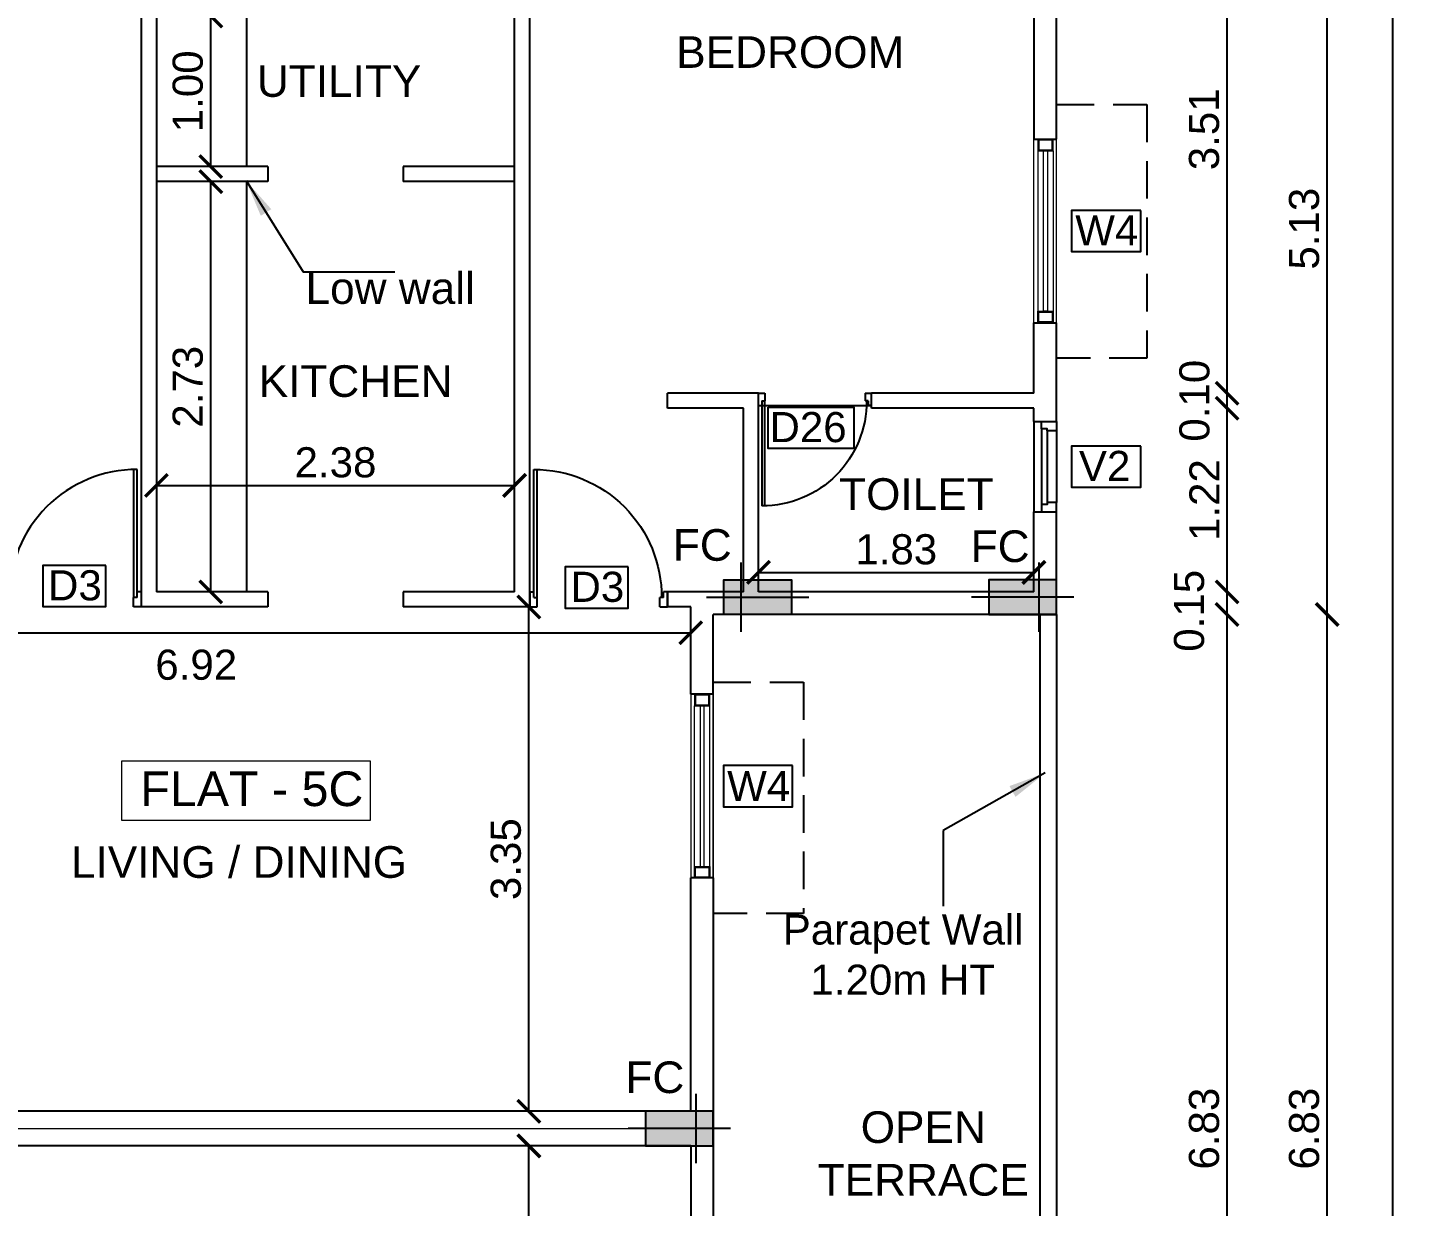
# Model space of a CAD drawing. Header units: metres. Extents: x 2130 to 3135, y 5414 to 5819.
# Drawn here: x 2925.13 to 2934.28, y 5621.61 to 5629.44 of the extents above; entities that cross this region are included whole.
import ezdxf
from ezdxf.enums import TextEntityAlignment as Align

# ---------------------------------------------------------------- set-up
doc = ezdxf.new("R2010")
doc.units = ezdxf.units.M
doc.header["$MEASUREMENT"] = 0
doc.header["$PDMODE"] = 34
doc.linetypes.add('HIDDEN', pattern=[0.375, 0.25, -0.125])
doc.layers.get('0').update_dxf_attribs({"lineweight": 18})
doc.layers.get('Defpoints').update_dxf_attribs({"lineweight": 18})
for name, color, linetype in [('col', 1, 'Continuous'), ('DIM', 8, 'Continuous'), ('JD', 3, 'Continuous'), ('WALL', 2, 'Continuous'), ('WIN', 5, 'Continuous')]:
    doc.layers.add(name, color=color, linetype=linetype)
for name, color, linetype, lineweight in [('flat name', 6, 'Continuous', 18), ('FURNITURE', 4, 'Continuous', 25), ('text', 7, 'Continuous', 25)]:
    doc.layers.add(name, color=color, linetype=linetype, lineweight=lineweight)
doc.styles.add('A1', font='arial.ttf')
doc.styles.add('R1', font='arial.ttf')
doc.dimstyles.new('DIM-CMDA', dxfattribs={"dimtxt": 0.2, "dimasz": 0.15, "dimexe": 0.05, "dimexo": 0.0625, "dimgap": 0.05, "dimtad": 1, "dimzin": 1, "dimdsep": 46, "dimtxsty": 'R1', "dimblk": 'ARCHTICK', "dimcen": 0.09, "dimse1": 1, "dimse2": 1, "dimclrd": 8, "dimclre": 8, "dimadec": 0, "dimazin": 0, "dimtm": 1e-09, "dimtfac": 1, "dimtofl": 0, "dimtmove": 2, "dimatfit": 3, "dimfxl": 0, "dimtolj": 1, "dimtzin": 0, "dimlwd": -1, "dimlwe": -1, "dimarcsym": 0})

# ---------------------------------------------------------------- blocks, each defined once
blk = doc.blocks.new('A$C451D3D78')
at = {"layer": 'WIN'}
for p, q in [((0.8515, 0.8873), (0, 0.8873)), ((0.8515, 0.8661), (0.0013, 0.8661)), ((0.8133, 0.915), (0.9133, 0.915)), ((0.8133, 0.915), (0.8133, 0.8881)), ((0.8515, 0.8881), (0.8133, 0.8881)), ((0.8515, 0.8881), (0.8515, 0.8642)), ((0.9133, 0.8642), (0.8515, 0.8642)), ((0.9133, 0.915), (0.9133, 0.8642)), ((0.8515, 0.0269), (0.8133, 0.0269)), ((0.8133, 0), (0.8133, 0.0269)), ((0.9133, 0.0508), (0.8515, 0.0508)), ((0.8515, 0.0269), (0.8515, 0.0508)), ((0.9133, 0.0508), (0.9133, 0)), ((0.8133, 0), (0.9133, 0))]:
    blk.add_line(p, q, dxfattribs=at)
blk.add_arc((0.8462, 0.8847), 0.8458, 179.82075, 270.35447, dxfattribs=at)
blk = doc.blocks.new('A$C43150011')
at = {"layer": 'WIN'}
for p, q in [((0.6667, 0.75), (0.7486, 0.75)), ((0.6667, 0.75), (0.6667, 0.7279)), ((0.7486, 0.7083), (0.7486, 0.75)), ((0.6979, 0.7279), (0.6667, 0.7279)), ((0.6979, 0.7279), (0.6979, 0.7083)), ((0.7486, 0.7083), (0.6979, 0.7083)), ((0.6979, 0.0227), (0, 0.0227)), ((0.6979, 0.0401), (0.0011, 0.0401)), ((0.6667, 0), (0.6667, 0.0221)), ((0.6979, 0.0221), (0.6667, 0.0221)), ((0.6667, 0), (0.7486, 0)), ((0.7486, 0.0417), (0.6979, 0.0417)), ((0.6979, 0.0221), (0.6979, 0.0417)), ((0.7486, 0), (0.7486, 0.0417))]:
    blk.add_line(p, q, dxfattribs=at)
blk.add_lwpolyline([(0.6667, 0), (0.6667, 0.75)], dxfattribs=at)
blk.add_arc((0.6936, 0.0249), 0.6933, 89.64553, 180.17925, dxfattribs=at)
blk = doc.blocks.new('A$C5D530010')
at = {"layer": 'WIN', "lineweight": 9}
blk.add_lwpolyline([(0.0635, 0.0766), (0.0635, 1.1434), (0.0889, 1.1434), (0.0889, 0.0766)], close=True, dxfattribs=at)
at = {"color": 7, "lineweight": 9}
for points in [[(0.0254, 1.22), (0.127, 1.22), (0.127, 1.1434), (0.0254, 1.1434)], [(0.0254, 0), (0.0254, 0.0766), (0.127, 0.0766), (0.127, 0)]]:
    blk.add_wipeout(points, dxfattribs=at).dxf.layer = 'WIN'
at = {"layer": 'WIN', "lineweight": 9}
for p, q in [((0, 0), (0, 1.22)), ((0.15, 0), (0.15, 1.22)), ((0.0254, 1.1434), (0.0254, 0.0766)), ((0.127, 1.1434), (0.127, 0.0766))]:
    blk.add_line(p, q, dxfattribs=at)
at = {"layer": 'WIN', "color": 7, "lineweight": 9}
for points in [[(0.0254, 1.22), (0.0254, 1.1434), (0.127, 1.1434), (0.127, 1.22), (0.0254, 1.22)], [(0.127, 0), (0.0254, 0), (0.0254, 0.0766), (0.127, 0.0766), (0.127, 0)]]:
    blk.add_lwpolyline(points, dxfattribs=at)
for points in [[(0.0315, 1.2139), (0.0315, 1.1495), (0.1209, 1.1495), (0.1209, 1.2139)], [(0.1209, 0.0061), (0.0315, 0.0061), (0.0315, 0.0705), (0.1209, 0.0705)]]:
    blk.add_lwpolyline(points, close=True, dxfattribs=at)
blk = doc.blocks.new('A$C1E3E09E3')
at = {"layer": 'WIN'}
for p, q in [((0, 0.6), (0, 0)), ((0.0499, 0.5505), (0.0499, 0.0495)), ((0.0875, 0.5375), (0.0875, 0.0625)), ((0.15, 0.5375), (0.15, 0.0625))]:
    blk.add_line(p, q, dxfattribs=at)
at = {"layer": 'WIN', "color": 9}
for points in [[(0.0499, 0.5505), (0.0499, 0.6), (0.15, 0.6), (0.15, 0.5375), (0.0875, 0.5375), (0.0875, 0.5505), (0.0499, 0.5505)], [(0.0499, 0.0495), (0.0499, 0), (0.15, 0), (0.15, 0.0625), (0.0875, 0.0625), (0.0875, 0.0495), (0.0499, 0.0495)]]:
    blk.add_lwpolyline(points, dxfattribs=at)
blk = doc.blocks.new('230x450')
blk.add_hatch(color=0).paths.add_polyline_path([(1594.8731, -175.0392), (1595.1031, -175.0392), (1595.1031, -175.4892), (1594.8731, -175.4892)])
at = {"color": 0}
for p, q in [((1594.9881, -174.9242), (1594.9881, -175.6042)), ((1594.7581, -175.1542), (1595.2181, -175.1542))]:
    blk.add_line(p, q, dxfattribs=at)
blk.add_lwpolyline([(1594.8731, -175.0392), (1595.1031, -175.0392), (1595.1031, -175.4892), (1594.8731, -175.4892)], close=True, dxfattribs=at)
blk = doc.blocks.new('_ArchTick')
at = {"color": 0, "linetype": 'ByBlock', "const_width": 0.15}
blk.add_lwpolyline([(-0.5, -0.5), (0.5, 0.5)], dxfattribs=at)
blk = doc.blocks.new('*D113')
at = {"layer": 'Defpoints', "color": 0}
for p in [(2931.2979, 5625.5425), (2933.0991, 5625.5425), (2931.2102, 5618.7125)]:
    blk.add_point(p, dxfattribs=at)
at = {"layer": 'DIM', "color": 8}
blk.add_line((2933.0991, 5618.7125), (2933.0991, 5625.5425), dxfattribs=at)
at = {"layer": 'DIM', "color": 8, "xscale": 0.15, "yscale": 0.15, "zscale": 0.15}
for p, rotation in [((2933.0991, 5625.5425), 90), ((2933.0991, 5618.7125), 270)]:
    blk.add_blockref('_ArchTick', p, dxfattribs=dict(at, rotation=rotation))
at = {"layer": 'DIM', "color": 0, "insert": (2932.9469, 5622.1275), "char_height": 0.2, "attachment_point": 5, "rotation": 90, "style": 'R1'}
blk.add_mtext('\\A1;6.83', dxfattribs=at)
blk = doc.blocks.new('*D114')
at = {"layer": 'Defpoints', "color": 0}
for p in [(2931.3012, 5625.6925), (2933.0991, 5625.6925), (2931.2979, 5625.5425)]:
    blk.add_point(p, dxfattribs=at)
at = {"layer": 'DIM', "color": 8}
blk.add_line((2933.0991, 5625.5425), (2933.0991, 5625.6925), dxfattribs=at)
at = {"layer": 'DIM', "color": 8, "xscale": 0.15, "yscale": 0.15, "zscale": 0.15}
for p, rotation in [((2933.0991, 5625.6925), 90), ((2933.0991, 5625.5425), 270)]:
    blk.add_blockref('_ArchTick', p, dxfattribs=dict(at, rotation=rotation))
at = {"layer": 'DIM', "color": 0, "insert": (2932.8475, 5625.567), "char_height": 0.2, "attachment_point": 5, "rotation": 90, "style": 'R1'}
blk.add_mtext('\\A1;0.15', dxfattribs=at)
blk = doc.blocks.new('*D115')
at = {"layer": 'Defpoints', "color": 0}
for p in [(2931.4788, 5626.9125), (2933.0991, 5626.9125), (2931.3012, 5625.6925)]:
    blk.add_point(p, dxfattribs=at)
at = {"layer": 'DIM', "color": 8}
blk.add_line((2933.0991, 5625.6925), (2933.0991, 5626.9125), dxfattribs=at)
at = {"layer": 'DIM', "color": 8, "xscale": 0.15, "yscale": 0.15, "zscale": 0.15}
for p, rotation in [((2933.0991, 5626.9125), 90), ((2933.0991, 5625.6925), 270)]:
    blk.add_blockref('_ArchTick', p, dxfattribs=dict(at, rotation=rotation))
at = {"layer": 'DIM', "color": 0, "insert": (2932.9487, 5626.3025), "char_height": 0.2, "attachment_point": 5, "rotation": 90, "style": 'R1'}
blk.add_mtext('\\A1;1.22', dxfattribs=at)
blk = doc.blocks.new('*D116')
at = {"layer": 'Defpoints', "color": 0}
for p in [(2931.451, 5627.0125), (2933.0991, 5627.0125), (2931.4788, 5626.9125)]:
    blk.add_point(p, dxfattribs=at)
at = {"layer": 'DIM', "color": 8}
blk.add_line((2933.0991, 5626.9125), (2933.0991, 5627.0125), dxfattribs=at)
at = {"layer": 'DIM', "color": 8, "xscale": 0.15, "yscale": 0.15, "zscale": 0.15}
for p, rotation in [((2933.0991, 5627.0125), 90), ((2933.0991, 5626.9125), 270)]:
    blk.add_blockref('_ArchTick', p, dxfattribs=dict(at, rotation=rotation))
at = {"layer": 'DIM', "color": 0, "insert": (2932.8832, 5626.9625), "char_height": 0.2, "attachment_point": 5, "rotation": 90, "style": 'R1'}
blk.add_mtext('\\A1;0.10', dxfattribs=at)
blk = doc.blocks.new('*D117')
at = {"layer": 'Defpoints', "color": 0}
for p in [(2929.6754, 5630.5175), (2933.0991, 5630.5175), (2931.451, 5627.0125)]:
    blk.add_point(p, dxfattribs=at)
at = {"layer": 'DIM', "color": 8}
blk.add_line((2933.0991, 5627.0125), (2933.0991, 5630.5175), dxfattribs=at)
at = {"layer": 'DIM', "color": 8, "xscale": 0.15, "yscale": 0.15, "zscale": 0.15}
for p, rotation in [((2933.0991, 5630.5175), 90), ((2933.0991, 5627.0125), 270)]:
    blk.add_blockref('_ArchTick', p, dxfattribs=dict(at, rotation=rotation))
at = {"layer": 'DIM', "color": 0, "insert": (2932.9469, 5628.765), "char_height": 0.2, "attachment_point": 5, "rotation": 90, "style": 'R1'}
blk.add_mtext('\\A1;3.51', dxfattribs=at)
blk = doc.blocks.new('*D134')
at = {"layer": 'Defpoints', "color": 0}
for p in [(2931.2627, 5649.2675), (2934.201, 5649.2675), (2931.3588, 5613.2875)]:
    blk.add_point(p, dxfattribs=at)
at = {"layer": 'DIM', "color": 8}
blk.add_line((2934.201, 5613.2875), (2934.201, 5649.2675), dxfattribs=at)
at = {"layer": 'DIM', "color": 8, "xscale": 0.15, "yscale": 0.15, "zscale": 0.15}
for p, rotation in [((2934.201, 5649.2675), 90), ((2934.201, 5613.2875), 270)]:
    blk.add_blockref('_ArchTick', p, dxfattribs=dict(at, rotation=rotation))
at = {"layer": 'DIM', "color": 2, "insert": (2934.0386, 5631.2775), "char_height": 0.22, "attachment_point": 5, "rotation": 90, "style": 'R1'}
blk.add_mtext('\\A1;35.98', dxfattribs=at)
blk = doc.blocks.new('*D362')
at = {"layer": 'Defpoints', "color": 0}
for p in [(2928.3893, 5622.0125), (2928.461, 5622.0125), (2928.3893, 5618.6625)]:
    blk.add_point(p, dxfattribs=at)
at = {"layer": 'DIM', "color": 8}
blk.add_line((2928.461, 5618.6625), (2928.461, 5622.0125), dxfattribs=at)
at = {"layer": 'DIM', "color": 8, "xscale": 0.15, "yscale": 0.15, "zscale": 0.15}
for p, rotation in [((2928.461, 5622.0125), 90), ((2928.461, 5618.6625), 270)]:
    blk.add_blockref('_ArchTick', p, dxfattribs=dict(at, rotation=rotation))
at = {"layer": 'DIM', "color": 0, "insert": (2928.3088, 5620.3375), "char_height": 0.2, "attachment_point": 5, "rotation": 90, "style": 'R1'}
blk.add_mtext('\\A1;3.35', dxfattribs=at)
blk = doc.blocks.new('*D363')
at = {"layer": 'Defpoints', "color": 0}
for p in [(2929.5363, 5625.4214), (2922.6163, 5623.6922), (2929.5363, 5623.0175)]:
    blk.add_point(p, dxfattribs=at)
at = {"layer": 'DIM', "color": 8}
blk.add_line((2922.6163, 5625.4214), (2929.5363, 5625.4214), dxfattribs=at)
at = {"layer": 'DIM', "color": 8, "xscale": 0.15, "yscale": 0.15, "zscale": 0.15, "rotation": 180}
blk.add_blockref('_ArchTick', (2922.6163, 5625.4214), dxfattribs=at)
at = {"layer": 'DIM', "color": 8, "xscale": 0.15, "yscale": 0.15, "zscale": 0.15}
blk.add_blockref('_ArchTick', (2929.5363, 5625.4214), dxfattribs=at)
at = {"layer": 'DIM', "color": 0, "insert": (2926.2513, 5625.2076), "char_height": 0.2, "attachment_point": 5, "style": 'R1'}
blk.add_mtext('\\A1;6.92', dxfattribs=at)
blk = doc.blocks.new('*D364')
at = {"layer": 'Defpoints', "color": 0}
for p in [(2929.9863, 5626.0397), (2931.8163, 5625.8221), (2931.8163, 5625.7335)]:
    blk.add_point(p, dxfattribs=at)
at = {"layer": 'DIM', "color": 8}
blk.add_line((2929.9863, 5625.8221), (2931.8163, 5625.8221), dxfattribs=at)
at = {"layer": 'DIM', "color": 8, "xscale": 0.15, "yscale": 0.15, "zscale": 0.15, "rotation": 180}
blk.add_blockref('_ArchTick', (2929.9863, 5625.8221), dxfattribs=at)
at = {"layer": 'DIM', "color": 8, "xscale": 0.15, "yscale": 0.15, "zscale": 0.15}
blk.add_blockref('_ArchTick', (2931.8163, 5625.8221), dxfattribs=at)
at = {"layer": 'DIM', "color": 0, "insert": (2930.9013, 5625.9743), "char_height": 0.2, "attachment_point": 5, "style": 'R1'}
blk.add_mtext('\\A1;1.83', dxfattribs=at)
blk = doc.blocks.new('*D365')
at = {"layer": 'Defpoints', "color": 0}
for p in [(2928.1356, 5625.5925), (2928.461, 5625.5925), (2928.1356, 5622.2425)]:
    blk.add_point(p, dxfattribs=at)
at = {"layer": 'DIM', "color": 8}
blk.add_line((2928.461, 5622.2425), (2928.461, 5625.5925), dxfattribs=at)
at = {"layer": 'DIM', "color": 8, "xscale": 0.15, "yscale": 0.15, "zscale": 0.15}
for p, rotation in [((2928.461, 5625.5925), 90), ((2928.461, 5622.2425), 270)]:
    blk.add_blockref('_ArchTick', p, dxfattribs=dict(at, rotation=rotation))
at = {"layer": 'DIM', "color": 0, "insert": (2928.3088, 5623.9175), "char_height": 0.2, "attachment_point": 5, "rotation": 90, "style": 'R1'}
blk.add_mtext('\\A1;3.35', dxfattribs=at)
blk = doc.blocks.new('*D392')
at = {"layer": 'Defpoints', "color": 0}
for p in [(2926.2732, 5628.4175), (2926.348, 5628.4175), (2926.2732, 5625.6925)]:
    blk.add_point(p, dxfattribs=at)
at = {"layer": 'DIM', "color": 8}
blk.add_line((2926.348, 5625.6925), (2926.348, 5628.4175), dxfattribs=at)
at = {"layer": 'DIM', "color": 8, "xscale": 0.15, "yscale": 0.15, "zscale": 0.15}
for p, rotation in [((2926.348, 5628.4175), 90), ((2926.348, 5625.6925), 270)]:
    blk.add_blockref('_ArchTick', p, dxfattribs=dict(at, rotation=rotation))
at = {"layer": 'DIM', "color": 0, "insert": (2926.1958, 5627.055), "char_height": 0.2, "attachment_point": 5, "rotation": 90, "style": 'R1'}
blk.add_mtext('\\A1;2.73', dxfattribs=at)
blk = doc.blocks.new('*D393')
at = {"layer": 'Defpoints', "color": 0}
for p in [(2926.1706, 5629.5175), (2926.348, 5629.5175), (2926.1706, 5628.5175)]:
    blk.add_point(p, dxfattribs=at)
at = {"layer": 'DIM', "color": 8}
blk.add_line((2926.348, 5628.5175), (2926.348, 5629.5175), dxfattribs=at)
at = {"layer": 'DIM', "color": 8, "xscale": 0.15, "yscale": 0.15, "zscale": 0.15}
for p, rotation in [((2926.348, 5629.5175), 90), ((2926.348, 5628.5175), 270)]:
    blk.add_blockref('_ArchTick', p, dxfattribs=dict(at, rotation=rotation))
at = {"layer": 'DIM', "color": 0, "insert": (2926.1959, 5629.0175), "char_height": 0.2, "attachment_point": 5, "rotation": 90, "style": 'R1'}
blk.add_mtext('\\A1;1.00', dxfattribs=at)
blk = doc.blocks.new('*D394')
at = {"layer": 'Defpoints', "color": 0}
for p in [(2925.9863, 5626.4697), (2928.3663, 5626.4697), (2928.3663, 5626.4)]:
    blk.add_point(p, dxfattribs=at)
at = {"layer": 'DIM', "color": 8}
blk.add_line((2925.9863, 5626.4), (2928.3663, 5626.4), dxfattribs=at)
at = {"layer": 'DIM', "color": 8, "xscale": 0.15, "yscale": 0.15, "zscale": 0.15, "rotation": 180}
blk.add_blockref('_ArchTick', (2925.9863, 5626.4), dxfattribs=at)
at = {"layer": 'DIM', "color": 8, "xscale": 0.15, "yscale": 0.15, "zscale": 0.15}
blk.add_blockref('_ArchTick', (2928.3663, 5626.4), dxfattribs=at)
at = {"layer": 'DIM', "color": 0, "insert": (2927.1763, 5626.5521), "char_height": 0.2, "attachment_point": 5, "style": 'R1'}
blk.add_mtext('\\A1;2.38', dxfattribs=at)
blk = doc.blocks.new('*D400')
at = {"layer": 'Defpoints', "color": 0}
for p in [(2931.2979, 5625.5425), (2933.7636, 5625.5425), (2931.0013, 5618.7125)]:
    blk.add_point(p, dxfattribs=at)
at = {"layer": 'DIM', "color": 8}
blk.add_line((2933.7636, 5618.7125), (2933.7636, 5625.5425), dxfattribs=at)
at = {"layer": 'DIM', "color": 8, "xscale": 0.15, "yscale": 0.15, "zscale": 0.15}
for p, rotation in [((2933.7636, 5625.5425), 90), ((2933.7636, 5618.7125), 270)]:
    blk.add_blockref('_ArchTick', p, dxfattribs=dict(at, rotation=rotation))
at = {"layer": 'DIM', "color": 4, "insert": (2933.6114, 5622.1275), "char_height": 0.2, "attachment_point": 5, "rotation": 90, "style": 'R1'}
blk.add_mtext('\\A1;6.83', dxfattribs=at)
blk = doc.blocks.new('*D722')
at = {"layer": 'Defpoints', "color": 0}
for p in [(2929.4628, 5630.6675), (2933.7636, 5630.6675), (2931.0025, 5625.5425)]:
    blk.add_point(p, dxfattribs=at)
at = {"layer": 'DIM', "color": 8}
blk.add_line((2933.7636, 5625.5425), (2933.7636, 5630.6675), dxfattribs=at)
at = {"layer": 'DIM', "color": 8, "xscale": 0.15, "yscale": 0.15, "zscale": 0.15}
for p, rotation in [((2933.7636, 5630.6675), 90), ((2933.7636, 5625.5425), 270)]:
    blk.add_blockref('_ArchTick', p, dxfattribs=dict(at, rotation=rotation))
at = {"layer": 'DIM', "color": 4, "insert": (2933.6114, 5628.105), "char_height": 0.2, "attachment_point": 5, "rotation": 90, "style": 'R1'}
blk.add_mtext('\\A1;5.13', dxfattribs=at)

msp = doc.modelspace()

# ---------------------------------------------------------------- linework, layer by layer
at = {"color": 4}
for points in [[(2931.9663, 5630.6675), (2928.3163, 5630.6675), (2928.3163, 5629.6675), (2926.0363, 5629.6675), (2926.0363, 5631.2775), (2922.3863, 5631.2775), (2922.3863, 5622.1275), (2929.6863, 5622.1275), (2929.6863, 5625.5425), (2931.9663, 5625.5425)], [(2931.9663, 5613.2875), (2928.3163, 5613.2875), (2928.3163, 5614.5875), (2926.0363, 5614.5875), (2926.0363, 5613.2875), (2922.3863, 5613.2875), (2922.3863, 5622.1275), (2929.6863, 5622.1275), (2929.6863, 5618.7125), (2931.9663, 5618.7125)]]:
    msp.add_lwpolyline(points, close=True, dxfattribs=at)
at = {"layer": 'flat name', "color": 5}
msp.add_lwpolyline([(2925.7573, 5624.57), (2927.4061, 5624.57), (2927.4061, 5624.1741), (2925.7573, 5624.1741)], close=True, dxfattribs=at)
at = {"layer": 'FURNITURE'}
for p, q in [((2926.5863, 5628.5175), (2926.5863, 5629.5175)), ((2926.5863, 5625.6925), (2926.5863, 5628.4175))]:
    msp.add_line(p, q, dxfattribs=at)
at = {"layer": 'JD', "color": 8}
for points in [[(2932.5258, 5628.2264), (2932.0663, 5628.2264), (2932.0663, 5627.9529), (2932.5258, 5627.9529)], [(2930.0499, 5626.9194), (2930.6188, 5626.9194), (2930.6188, 5626.646), (2930.0499, 5626.646)], [(2932.5258, 5626.6613), (2932.0663, 5626.6613), (2932.0663, 5626.3878), (2932.5258, 5626.3878)], [(2925.6508, 5625.8684), (2925.2317, 5625.8684), (2925.2317, 5625.5949), (2925.6508, 5625.5949)], [(2929.1214, 5625.8585), (2928.7022, 5625.8585), (2928.7022, 5625.5851), (2929.1214, 5625.5851)], [(2930.2131, 5624.5392), (2929.7537, 5624.5392), (2929.7537, 5624.2658), (2930.2131, 5624.2658)]]:
    msp.add_lwpolyline(points, close=True, dxfattribs=at)
at = {"layer": 'WALL', "color": 2}
for p, q in [((2931.9663, 5628.6997), (2931.9663, 5630.6675)), ((2928.4663, 5625.5925), (2928.4663, 5630.5175)), ((2931.8163, 5630.5175), (2931.8163, 5628.6997)), ((2925.8863, 5629.7925), (2925.8863, 5625.5925)), ((2925.9863, 5629.5175), (2925.9863, 5625.6925)), ((2928.3663, 5625.6925), (2928.3663, 5629.5175)), ((2931.8163, 5627.0125), (2931.8163, 5627.4797)), ((2931.9663, 5626.8245), (2931.9663, 5627.4797)), ((2929.3813, 5626.9125), (2929.3813, 5627.0125)), ((2929.9863, 5625.6925), (2929.9863, 5627.0125)), ((2930.7363, 5626.9125), (2930.7363, 5627.0125)), ((2929.8863, 5625.6925), (2929.8863, 5626.9125)), ((2931.8163, 5626.8245), (2931.8163, 5626.9125)), ((2931.8163, 5625.6925), (2931.8163, 5626.2245)), ((2931.9663, 5625.5425), (2931.9663, 5626.2245)), ((2929.3813, 5625.5925), (2929.3813, 5625.6925)), ((2929.5363, 5625.0125), (2929.5363, 5625.5925)), ((2929.5363, 5622.2425), (2929.5363, 5623.7925)), ((2929.6863, 5623.7925), (2929.6863, 5620.4625)), ((2929.5363, 5622.0125), (2929.5363, 5620.4625))]:
    msp.add_line(p, q, dxfattribs=at)
at = {"layer": 'WALL', "linetype": 'Continuous'}
msp.add_line((2931.8163, 5628.6997), (2931.9663, 5628.6997), dxfattribs=at)
at = {"layer": 'WALL'}
for p, q in [((2929.9863, 5627.0125), (2929.3813, 5627.0125)), ((2931.8163, 5627.0125), (2930.7363, 5627.0125)), ((2929.8863, 5626.9125), (2929.3813, 5626.9125)), ((2931.8163, 5626.9125), (2930.7363, 5626.9125)), ((2931.8163, 5626.8245), (2931.9663, 5626.8245)), ((2931.8163, 5626.2245), (2931.9663, 5626.2245)), ((2926.7263, 5625.6925), (2925.9863, 5625.6925)), ((2928.3663, 5625.6925), (2927.6263, 5625.6925)), ((2929.8863, 5625.6925), (2929.3813, 5625.6925)), ((2931.8163, 5625.6925), (2929.9863, 5625.6925)), ((2926.7263, 5625.5925), (2925.8863, 5625.5925)), ((2928.4663, 5625.5925), (2927.6263, 5625.5925)), ((2929.5363, 5625.5925), (2929.3813, 5625.5925)), ((2931.9663, 5625.5425), (2929.6863, 5625.5425)), ((2929.5363, 5622.2425), (2922.3863, 5622.2425)), ((2929.5363, 5622.0125), (2922.3863, 5622.0125))]:
    msp.add_line(p, q, dxfattribs=at)
at = {"layer": 'WALL', "color": 1}
for p, q in [((2931.8563, 5625.5425), (2931.8563, 5618.7125)), ((2931.9663, 5625.5425), (2931.9663, 5618.7125))]:
    msp.add_line(p, q, dxfattribs=at)
at = {"layer": 'WALL'}
for points in [[(2931.8163, 5628.6997), (2931.9663, 5628.6997)], [(2931.8163, 5627.4797), (2931.9663, 5627.4797)]]:
    msp.add_lwpolyline(points, dxfattribs=at)
at = {"layer": 'WALL', "color": 2}
for points in [[(2926.7263, 5625.6925), (2926.7263, 5625.5925)], [(2927.6263, 5625.6925), (2927.6263, 5625.5925)], [(2929.6863, 5623.7925), (2929.5363, 5623.7925)]]:
    msp.add_lwpolyline(points, dxfattribs=at)
at = {"layer": 'WIN', "linetype": 'Continuous'}
for p, q in [((2926.7263, 5628.5175), (2925.9863, 5628.5175)), ((2928.3663, 5628.5175), (2927.6263, 5628.5175)), ((2926.7263, 5628.4175), (2925.9863, 5628.4175)), ((2928.3663, 5628.4175), (2927.6263, 5628.4175))]:
    msp.add_line(p, q, dxfattribs=at)
for points in [[(2926.7263, 5628.5175), (2926.7263, 5628.4175)], [(2927.6263, 5628.5175), (2927.6263, 5628.4175)]]:
    msp.add_lwpolyline(points, dxfattribs=at)

# ---------------------------------------------------------------- block references
at = {"layer": 'col', "color": 1, "rotation": 90}
msp.add_blockref('230x450', (2754.7171, 4030.6694), dxfattribs=at)
at = {"layer": 'col', "color": 1, "xscale": -1, "rotation": 270}
for p in [(3107.0055, 4030.6694), (3104.7255, 4027.1394)]:
    msp.add_blockref('230x450', p, dxfattribs=at)
at = {"layer": 'WIN', "xscale": -1}
for name, p, rotation in [('A$C43150011', (2929.9863, 5626.2638), 270), ('A$C451D3D78', (2929.3813, 5626.5058), 90)]:
    msp.add_blockref(name, p, dxfattribs=dict(at, rotation=rotation))
at = {"layer": 'WIN'}
msp.add_blockref('A$C1E3E09E3', (2931.8163, 5626.2245), dxfattribs=at)
at = {"layer": 'WIN', "rotation": 270}
msp.add_blockref('A$C451D3D78', (2924.9713, 5626.5058), dxfattribs=at)

# ---------------------------------------------------------------- texts
at = {"layer": 'col', "color": 1, "style": 'A1'}
for p in [(2929.6129, 5626.0044), (2931.5914, 5625.9959), (2929.2979, 5622.4686)]:
    msp.add_text('FC', height=0.21, dxfattribs=at).set_placement(p, align=Align.MIDDLE_CENTER)
at = {"layer": 'flat name', "insert": (2924.8661, 5624.4999), "char_height": 0.23, "width": 3.47059, "attachment_point": 1, "style": 'A1'}
msp.add_mtext('{\\W5.67893;  }FLAT - 5C', dxfattribs=at)
at = {"layer": 'JD', "style": 'R1'}
for s, p in [('W4', (2932.0905, 5627.9943)), ('D26', (2930.0594, 5626.6873)), ('V2', (2932.1147, 5626.4292)), ('D3', (2925.2668, 5625.6363)), ('D3', (2928.7373, 5625.6264)), ('W4', (2929.7779, 5624.3036))]:
    msp.add_text(s, height=0.2, dxfattribs=at).set_placement(p)
at = {"layer": 'text', "style": 'A1'}
for s, p in [('BEDROOM', (2930.1975, 5629.2783)), ('UTILITY', (2927.2004, 5629.0859)), ('KITCHEN', (2927.31, 5627.0929)), ('TOILET', (2931.0351, 5626.3425)), ('LIVING / DINING', (2926.5357, 5623.8984))]:
    msp.add_text(s, height=0.21, dxfattribs=at).set_placement(p, align=Align.MIDDLE_CENTER)
msp.add_text('Low wall', height=0.21, dxfattribs=at).set_placement((2926.9774, 5627.6056))
for s, insert, char_height, width, attachment_point in [('{\\W0.265377; }Parapet Wall \\P{\\W2.633567; }1.20m HT', (2930.127, 5623.0138), 0.2, 1.599454, 7), ('OPEN TERRACE', (2931.0809, 5622.2425), 0.21, 1.450398, 2)]:
    msp.add_mtext(s, dxfattribs=dict(at, insert=insert, char_height=char_height, width=width, attachment_point=attachment_point))

# ---------------------------------------------------------------- dimensions: what is measured, and where the dimension line sits
at = {"layer": 'DIM', "color": 7}
for base, p1, p2, angle, override, picture, middle in [((2926.348, 5629.5175), (2926.1706, 5628.5175), (2926.1706, 5629.5175), 270, {"dimpost": '\\X'}, '*D393', (2926.1959, 5629.0175)), ((2926.3480172842, 5628.4174707211), (2926.2731985962, 5625.6924707211), (2926.2731985962, 5628.4174707211), 270, {"dimpost": '\\X'}, '*D392', (2926.1958344739, 5627.0549707211)), ((2933.0991, 5626.9125), (2931.3012, 5625.6925), (2931.4788, 5626.9125), 90, {"dimpost": '\\X'}, '*D115', (2932.9487, 5626.3025)), ((2928.461, 5625.5925), (2928.1356, 5622.2425), (2928.1356, 5625.5925), 270, {"dimpost": '\\X'}, '*D365', (2928.3088, 5623.9175)), ((2933.7636, 5625.5425), (2931.0013, 5618.7125), (2931.2979, 5625.5425), 90, {"dimpost": '\\X', "dimclrt": 4}, '*D400', (2933.6114, 5622.1275)), ((2933.0991, 5625.5425), (2931.2102, 5618.7125), (2931.2979, 5625.5425), 90, {"dimpost": '\\X'}, '*D113', (2932.9469, 5622.1275)), ((2928.461, 5622.0125), (2928.3893, 5618.6625), (2928.3893, 5622.0125), 270, {"dimpost": '\\X'}, '*D362', (2928.3088, 5620.3375))]:
    dim = msp.add_linear_dim(base=base, p1=p1, p2=p2, angle=angle, dimstyle='DIM-CMDA', override=override, dxfattribs=at)
    dim.commit()
    dim.dimension.update_dxf_attribs({"geometry": picture, "text_midpoint": middle})
for base, p1, p2, picture, middle in [((2933.0991, 5627.0125), (2931.4788, 5626.9125), (2931.451, 5627.0125), '*D116', (2932.8832, 5626.9625)), ((2933.0991, 5625.6925), (2931.2979, 5625.5425), (2931.3012, 5625.6925), '*D114', (2932.8475, 5625.567))]:
    dim = msp.add_linear_dim(base=base, p1=p1, p2=p2, angle=90, dimstyle='DIM-CMDA', override={"dimpost": '\\X'}, dxfattribs=at)
    dim.commit()
    dim.dimension.update_dxf_attribs({"geometry": picture, "text_midpoint": middle, "dimtype": 160})
for base, p1, p2, picture, middle in [((2928.3663, 5626.4), (2925.9863, 5626.4697), (2928.3663, 5626.4697), '*D394', (2927.1763, 5626.5521)), ((2931.8163, 5625.8221), (2929.9863, 5626.0397), (2931.8163, 5625.7335), '*D364', (2930.9013, 5625.9743))]:
    dim = msp.add_linear_dim(base=base, p1=p1, p2=p2, dimstyle='DIM-CMDA', override={"dimpost": '\\X'}, dxfattribs=at)
    dim.commit()
    dim.dimension.update_dxf_attribs({"geometry": picture, "text_midpoint": middle})

# ---------------------------------------------------------------- leaders
at = {"layer": 'text'}
for points in [[(2926.582, 5628.4244), (2926.9617, 5627.8193), (2927.5695, 5627.8193)], [(2931.8913, 5624.4899), (2931.2138, 5624.1072), (2931.2138, 5623.6062)]]:
    msp.add_leader(points, dimstyle='DIM-CMDA', override={"dimasz": 0.25, "dimtad": 0, "dimclrd": 7, "dimfxl": 0.1875, "dimfxlon": 1, "dimarcsym": 1}, dxfattribs=at)

# ---------------------------------------------------------------- next in the draw order: block references
at = {"layer": 'WIN', "linetype": 'Continuous'}
msp.add_blockref('A$C5D530010', (2931.8163, 5627.4797), dxfattribs=at)
at = {"layer": 'WIN', "linetype": 'Continuous', "xscale": -1, "rotation": 180}
msp.add_blockref('A$C5D530010', (2929.5363, 5625.0125), dxfattribs=at)

# ---------------------------------------------------------------- next in the draw order: linework, layer by layer
at = {"color": 3}
msp.add_lwpolyline([(2929.6863, 5618.7125), (2931.9663, 5618.7125), (2931.9663, 5625.5425), (2929.6863, 5625.5425)], close=True, dxfattribs=at)
at = {"layer": 'WALL', "color": 2}
for q in [(2929.6863, 5625.5425), (2929.5363, 5625.0125)]:
    msp.add_line((2929.6863, 5625.0125), q, dxfattribs=at)
at = {"layer": 'WIN', "linetype": 'HIDDEN'}
for points in [[(2931.9663, 5628.9297), (2931.9663, 5628.9297), (2932.5663, 5628.9297), (2932.5663, 5627.2447), (2932.5663, 5627.2447), (2931.9663, 5627.2447)], [(2929.6863, 5625.0925), (2930.2863, 5625.0925), (2930.2863, 5623.5575), (2930.2863, 5623.5575), (2929.6863, 5623.5575)]]:
    msp.add_lwpolyline(points, dxfattribs=at)

# ---------------------------------------------------------------- next in the draw order: dimensions: what is measured, and where the dimension line sits
at = {"layer": 'DIM', "color": 7}
for base, p1, p2, override, picture, middle in [((2934.201, 5649.2675), (2931.3588, 5613.2875), (2931.2627, 5649.2675), {"dimtxt": 0.22, "dimpost": '\\X', "dimclrt": 2}, '*D134', (2934.0386, 5631.2775)), ((2933.7636284937, 5630.6674707211), (2931.0024959028, 5625.5424707211), (2929.4627882913, 5630.6674707211), {"dimpost": '\\X', "dimclrt": 4}, '*D722', (2933.6114456833, 5628.1049707211)), ((2933.099082144, 5630.5174707211), (2931.4509523634, 5627.0124707211), (2929.675418765, 5630.5174707211), {"dimpost": '\\X'}, '*D117', (2932.9468993337, 5628.7649707211))]:
    dim = msp.add_linear_dim(base=base, p1=p1, p2=p2, angle=90, dimstyle='DIM-CMDA', override=override, dxfattribs=at)
    dim.commit()
    dim.dimension.update_dxf_attribs({"geometry": picture, "text_midpoint": middle})
dim = msp.add_linear_dim(base=(2929.5363, 5625.4214), p1=(2922.6163, 5623.6922), p2=(2929.5363, 5623.0175), dimstyle='DIM-CMDA', override={"dimpost": '\\X'}, dxfattribs=at)
dim.commit()
dim.dimension.update_dxf_attribs({"geometry": '*D363', "text_midpoint": (2926.2513, 5625.2076), "dimtype": 160})

doc.saveas('drawing.dxf')
